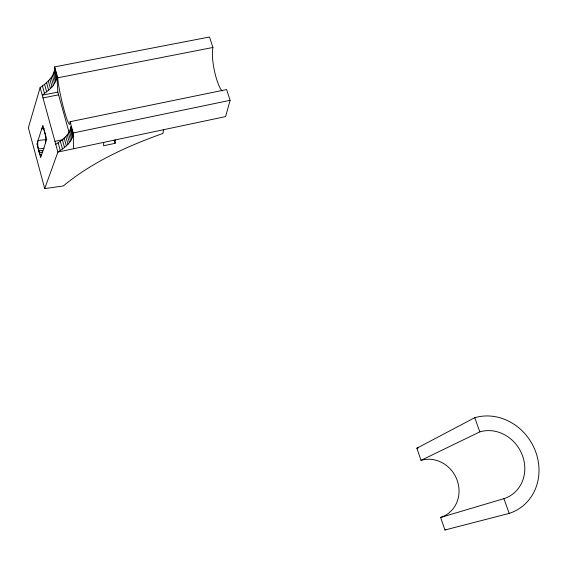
<?xml version="1.0" encoding="UTF-8"?>
<svg xmlns="http://www.w3.org/2000/svg" width="567" height="567" viewBox="0 0 567 567"><rect width="100%" height="100%" fill="white"/><g stroke="black" fill="none" stroke-linecap="round" stroke-linejoin="round"><path stroke-width="0.85" d="M222.03 90.982A24.65 5.79 78.8 0 1 214.369 70.521A24.65 5.79 78.8 0 1 212.916 47.479L209.507 37.011L54.701 66.871L57.763 77.799A25.522 2.396 77 0 0 64.411 111.182A25.522 2.396 77 0 0 70.088 121.707L73.242 132.954L73.66 148.724M103.711 142.374L103.584 145.762L115.108 143.316L115.314 139.914M163.523 129.723L162.935 133.436C127.497 146.073 92.456 161.886 63.235 185.983L44.715 188.598L28.35 127.773L40.129 87.531C47.139 82.867 55.006 76.077 54.701 66.871M56.92 76.432L57.827 92.116L42.249 95.213L50.463 88.672L53.418 85.199L55.509 81.676L56.92 76.432L54.715 68.593L54.879 71.236M55.764 144.33C62.292 140.155 69.684 134.79 70.988 126.597L73.207 134.499C71.832 142.65 64.404 147.923 57.891 152.062L44.715 188.598M45.537 142.891L45.622 136.193L42.872 125.264L36.947 143.947L40.647 157.619L46.714 139.333L45.282 134.124M70.088 121.707L226.602 89.551L230.103 100.324L225.616 116.589L57.891 152.062L40.129 87.531M416.858 448.221L474.728 417.709A51.115 46.047 58.2 0 1 535.772 452.041A51.115 46.047 58.2 0 1 509.209 513.397L444.939 529.989L440.63 517.437A30.264 27.804 61.3 0 0 457.307 480.703A30.264 27.804 61.3 0 0 421.026 460.354L416.858 448.221A43.347 39.825 61.3 0 1 418.51 447.767M421.026 460.354L479.831 431.863A35.686 32.149 58.2 0 1 522.547 455.804A35.686 32.149 58.2 0 1 503.9 498.669L509.209 513.397M440.63 517.437L503.9 498.669M54.942 141.367L63.228 139.631M73.242 132.954L230.103 100.324M42.993 97.921L58.585 94.817M57.763 77.799L212.916 47.479M46.551 139.496L38.032 140.538A7.81 1.85 81.2 0 0 38.315 149.015L39.265 152.551L42.66 152.126M38.315 149.015L44.247 148.27M38.754 150.907L42.993 150.368M44.325 128.589L41.724 128.9L42.568 127.972L43.12 128.305L44.29 130.481M474.728 417.709L479.831 431.863M114.165 140.099L115.108 143.316M54.496 70.343L56.686 78.161M70.712 128.199L72.923 136.08M54.028 72.108L56.218 79.912M70.195 129.822L72.399 137.682M53.333 73.887L55.509 81.676M69.443 131.466L71.633 139.312M57.827 92.116L69.018 132.139M52.405 75.673L54.574 83.441M68.458 133.125L70.641 140.949M51.257 77.445L53.418 85.199M67.246 134.783L69.422 142.586M49.889 79.21L52.044 86.949M65.822 136.427L67.99 144.224M48.315 80.946L50.463 88.672M64.191 138.065L66.346 145.839M46.544 82.662L48.684 90.373M62.356 139.68L64.51 147.448M44.58 84.334L46.714 92.031M60.336 141.268L62.476 149.022M42.44 85.957L44.566 93.647M58.132 142.82L60.265 150.56M44.361 130.708L45.225 133.869M70.988 126.597L71.081 129.148M446.59 529.415A43.347 39.825 61.3 0 1 444.939 529.989M41.752 154.281A7.81 1.85 81.2 0 1 39.265 152.551"/></g></svg>
